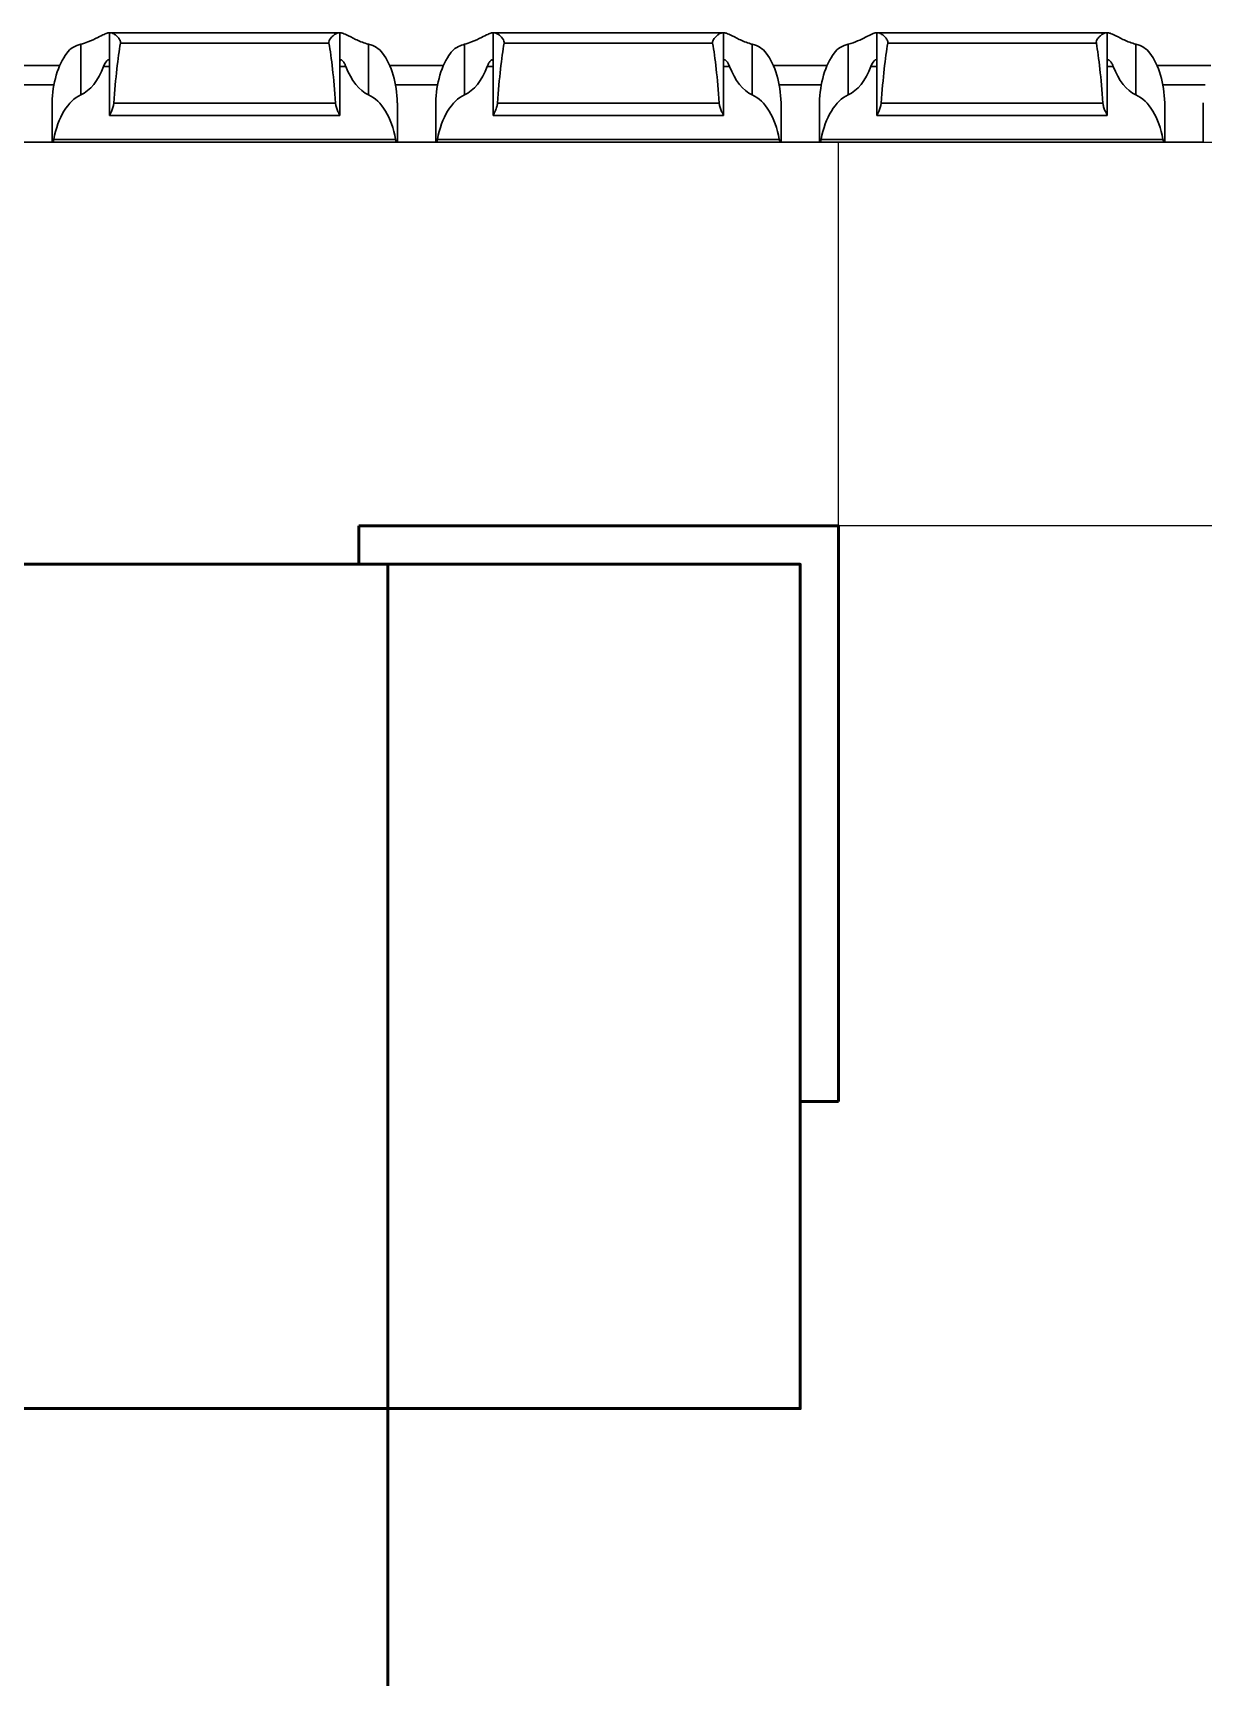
# Model space of a CAD drawing. Header units: millimetres. Extents: x -2573 to 2942, y -1220 to 2800.
# Drawn here: x 1785.5 to 1846.5, y 1510 to 1595.7 of the extents above; entities that cross this region are included whole.
import ezdxf

# ---------------------------------------------------------------- set-up
doc = ezdxf.new("R2010")
doc.units = ezdxf.units.MM
doc.layers.add('noprint', color=2, linetype='Continuous', true_color=0xffff00, plot=False)

msp = doc.modelspace()

# ---------------------------------------------------------------- linework, layer by layer
at = {"linetype": 'Continuous', "lineweight": 30}
for p, q in [((1788.036, 1595.108), (1788.036, 1592.469)), ((1789.536, 1595.7), (1789.479, 1595.7)), ((1789.536, 1595.7), (1789.536, 1591.404)), ((1789.621, 1595.7), (1789.536, 1595.7)), ((1801.452, 1595.7), (1789.621, 1595.7)), ((1800.972, 1595.156), (1790.1, 1595.156)), ((1801.536, 1595.7), (1801.452, 1595.7)), ((1801.536, 1595.7), (1801.536, 1591.404)), ((1801.594, 1595.7), (1801.536, 1595.7)), ((1803.036, 1595.108), (1803.036, 1592.469)), ((1808.036, 1595.108), (1808.036, 1592.469)), ((1809.536, 1595.7), (1809.479, 1595.7)), ((1809.536, 1595.7), (1809.536, 1591.404)), ((1809.621, 1595.7), (1809.536, 1595.7)), ((1821.452, 1595.7), (1809.621, 1595.7)), ((1820.972, 1595.156), (1810.1, 1595.156)), ((1821.536, 1595.7), (1821.452, 1595.7)), ((1821.536, 1595.7), (1821.536, 1591.404)), ((1821.594, 1595.7), (1821.536, 1595.7)), ((1823.036, 1595.108), (1823.036, 1592.469)), ((1828.036, 1595.108), (1828.036, 1592.469)), ((1829.536, 1595.7), (1829.479, 1595.7)), ((1829.536, 1595.7), (1829.536, 1591.404)), ((1829.621, 1595.7), (1829.536, 1595.7)), ((1841.452, 1595.7), (1829.621, 1595.7)), ((1840.972, 1595.156), (1830.1, 1595.156)), ((1841.536, 1595.7), (1841.452, 1595.7)), ((1841.536, 1595.7), (1841.536, 1591.404)), ((1841.594, 1595.7), (1841.536, 1595.7)), ((1843.036, 1595.108), (1843.036, 1592.469)), ((1784.134, 1594), (1786.939, 1594)), ((1789.536, 1593.95), (1789.219, 1593.95)), ((1801.854, 1593.95), (1801.536, 1593.95)), ((1804.134, 1594), (1806.939, 1594)), ((1809.536, 1593.95), (1809.219, 1593.95)), ((1821.854, 1593.95), (1821.536, 1593.95)), ((1824.134, 1594), (1826.939, 1594)), ((1829.536, 1593.95), (1829.219, 1593.95)), ((1841.854, 1593.95), (1841.536, 1593.95)), ((1844.134, 1594), (1846.939, 1594)), ((1786.637, 1593), (1784.436, 1593)), ((1806.637, 1593), (1804.436, 1593)), ((1826.637, 1593), (1824.436, 1593)), ((1846.637, 1593), (1844.436, 1593)), ((1786.536, 1591.966), (1786.536, 1590)), ((1801.315, 1592.039), (1789.757, 1592.039)), ((1804.536, 1590), (1804.536, 1591.962)), ((1806.536, 1591.966), (1806.536, 1590)), ((1821.315, 1592.039), (1809.758, 1592.039)), ((1824.536, 1590), (1824.536, 1591.962)), ((1826.536, 1591.966), (1826.536, 1590)), ((1841.315, 1592.039), (1829.757, 1592.039)), ((1844.536, 1590), (1844.536, 1591.962)), ((1846.536, 1591.966), (1846.536, 1590)), ((1789.536, 1591.4), (1789.536, 1591.404)), ((1789.536, 1591.4), (1801.536, 1591.4)), ((1801.536, 1591.404), (1801.536, 1591.4)), ((1809.536, 1591.4), (1809.536, 1591.404)), ((1809.536, 1591.4), (1821.536, 1591.4)), ((1821.536, 1591.404), (1821.536, 1591.4)), ((1829.536, 1591.4), (1829.536, 1591.404)), ((1829.536, 1591.4), (1841.536, 1591.4)), ((1841.536, 1591.404), (1841.536, 1591.4)), ((1786.536, 1590), (1784.536, 1590)), ((1786.536, 1590), (1786.565, 1590)), ((1804.508, 1590), (1786.565, 1590)), ((1804.445, 1590.15), (1786.628, 1590.15)), ((1804.536, 1590), (1804.508, 1590)), ((1806.536, 1590), (1804.536, 1590)), ((1806.536, 1590), (1806.565, 1590)), ((1824.508, 1590), (1806.565, 1590)), ((1824.445, 1590.15), (1806.628, 1590.15)), ((1824.536, 1590), (1824.508, 1590)), ((1826.536, 1590), (1824.536, 1590)), ((1826.536, 1590), (1826.565, 1590)), ((1844.508, 1590), (1826.565, 1590)), ((1844.445, 1590.15), (1826.628, 1590.15)), ((1844.536, 1590), (1844.508, 1590)), ((1846.536, 1590), (1844.536, 1590)), ((1846.536, 1590), (1846.565, 1590))]:
    msp.add_line(p, q, dxfattribs=at)
at = {"lineweight": 50}
for p, q in [((1802.536, 1568), (1802.536, 1570)), ((1827.536, 1540), (1825.536, 1540))]:
    msp.add_line(p, q, dxfattribs=at)
for points in [[(1802.536, 1570), (1827.536, 1570), (1827.536, 1540)], [(1802.536, 1568), (1825.536, 1568), (1825.536, 1540)]]:
    msp.add_lwpolyline(points, dxfattribs=at)
for points in [[(1342.536, 1524), (1342.536, 1568), (1825.536, 1568), (1825.536, 1524)], [(1804.036, 1348), (1364.036, 1348), (1364.036, 1568), (1804.036, 1568)]]:
    msp.add_lwpolyline(points, close=True, dxfattribs=at)
at = {"linetype": 'Continuous', "lineweight": 30}
for centre, major_axis, ratio, start_param, end_param in [((1790.536, 1584.869), (0, 11.43), 0.087489, 0.451027, 0.892766), ((1800.536, 1584.869), (0, 11.43), 0.087489, 5.390419, 5.832158), ((1810.536, 1584.869), (0, 11.43), 0.087489, 0.451027, 0.892766), ((1820.536, 1584.869), (0, 11.43), 0.087489, 5.390419, 5.832158), ((1830.536, 1584.869), (0, 11.43), 0.087489, 0.451027, 0.892766), ((1840.536, 1584.869), (0, 11.43), 0.087489, 5.390419, 5.832158), ((1788.536, 1591.915), (0, 3.464), 0.57735, 0.660927, 1.531918), ((1802.536, 1591.915), (0, 3.464), 0.57735, 4.751267, 5.622258), ((1808.536, 1591.915), (0, 3.464), 0.57735, 0.660927, 1.531918), ((1822.536, 1591.915), (0, 3.464), 0.57735, 4.751267, 5.622258), ((1828.536, 1591.915), (0, 3.464), 0.57735, 0.660927, 1.531918), ((1842.536, 1591.915), (0, 3.464), 0.57735, 4.751267, 5.622258), ((1787.536, 1595.824), (0, 3.464), 0.57735, 3.394273, 4.140941), ((1803.536, 1595.824), (0, 3.464), 0.57735, 2.142244, 2.888912), ((1807.536, 1595.824), (0, 3.464), 0.57735, 3.394273, 4.140941), ((1823.536, 1595.824), (0, 3.464), 0.57735, 2.142244, 2.888912), ((1827.536, 1595.824), (0, 3.464), 0.57735, 3.394273, 4.140941), ((1843.536, 1595.824), (0, 3.464), 0.57735, 2.142244, 2.888912), ((1788.536, 1589.115), (0, 3.464), 0.57735, 0.25268, 1.267492), ((1802.536, 1589.115), (0, 3.464), 0.57735, 5.015694, 6.030505), ((1808.536, 1589.115), (0, 3.464), 0.57735, 0.25268, 1.267492), ((1822.536, 1589.115), (0, 3.464), 0.57735, 5.015694, 6.030505), ((1828.536, 1589.115), (0, 3.464), 0.57735, 0.25268, 1.267492), ((1842.536, 1589.115), (0, 3.464), 0.57735, 5.015694, 6.030505)]:
    msp.add_ellipse(centre, major_axis=major_axis, ratio=ratio, start_param=start_param, end_param=end_param, dxfattribs=at)
for points, knots in [([(1788.036, 1595.108), (1787.888, 1595.071), (1787.747, 1595.015), (1787.501, 1594.863), (1787.394, 1594.765), (1787.309, 1594.65)], [0, 0, 0, 0, 0.5, 0.5, 1, 1, 1, 1]), ([(1789.479, 1595.7), (1789.469, 1595.699), (1789.417, 1595.696), (1789.255, 1595.632), (1788.91, 1595.458), (1788.493, 1595.247), (1788.163, 1595.147), (1788.036, 1595.108)], [0, 0, 0, 0, 0.052335, 0.272787, 0.517652, 0.814951, 1, 1, 1, 1]), ([(1790.1, 1595.156), (1790.102, 1595.173), (1790.107, 1595.216), (1790.091, 1595.296), (1790.026, 1595.412), (1789.905, 1595.539), (1789.767, 1595.646), (1789.671, 1595.695), (1789.632, 1595.699), (1789.621, 1595.7)], [0, 0, 0, 0, 0.05256, 0.130506, 0.247862, 0.469482, 0.7124, 0.920773, 1, 1, 1, 1]), ([(1801.452, 1595.7), (1801.419, 1595.7), (1801.377, 1595.683), (1801.285, 1595.629), (1801.233, 1595.591), (1801.131, 1595.5), (1801.078, 1595.447), (1801.012, 1595.351), (1800.993, 1595.316), (1800.968, 1595.239), (1800.965, 1595.196), (1800.972, 1595.156)], [0, 0, 0, 0, 0.25, 0.25, 0.5, 0.5, 0.75, 0.75, 0.875, 0.875, 1, 1, 1, 1]), ([(1803.036, 1595.108), (1803.006, 1595.116), (1802.759, 1595.182), (1802.334, 1595.367), (1801.897, 1595.595), (1801.674, 1595.692), (1801.609, 1595.699), (1801.594, 1595.7)], [0, 0, 0, 0, 0.043589, 0.353891, 0.672583, 0.920215, 1, 1, 1, 1]), ([(1803.764, 1594.65), (1803.679, 1594.765), (1803.572, 1594.862), (1803.326, 1595.015), (1803.185, 1595.071), (1803.036, 1595.108)], [0, 0, 0, 0, 0.5, 0.5, 1, 1, 1, 1]), ([(1808.036, 1595.108), (1807.932, 1595.076), (1807.68, 1594.998), (1807.445, 1594.822), (1807.332, 1594.679), (1807.309, 1594.65)], [0, 0, 0, 0, 0.360871, 0.870449, 1, 1, 1, 1]), ([(1809.479, 1595.7), (1809.469, 1595.699), (1809.417, 1595.696), (1809.255, 1595.632), (1808.91, 1595.458), (1808.493, 1595.247), (1808.163, 1595.147), (1808.036, 1595.108)], [0, 0, 0, 0, 0.052336, 0.272793, 0.517651, 0.81495, 1, 1, 1, 1]), ([(1810.1, 1595.156), (1810.108, 1595.196), (1810.104, 1595.238), (1810.08, 1595.316), (1810.06, 1595.351), (1809.994, 1595.447), (1809.942, 1595.5), (1809.839, 1595.591), (1809.788, 1595.629), (1809.695, 1595.683), (1809.653, 1595.7), (1809.621, 1595.7)], [0, 0, 0, 0, 0.125, 0.125, 0.25, 0.25, 0.5, 0.5, 0.75, 0.75, 1, 1, 1, 1]), ([(1821.452, 1595.7), (1821.428, 1595.696), (1821.37, 1595.685), (1821.243, 1595.601), (1821.113, 1595.486), (1821.021, 1595.37), (1820.976, 1595.278), (1820.965, 1595.206), (1820.971, 1595.168), (1820.972, 1595.156)], [0, 0, 0, 0, 0.16384, 0.401474, 0.643549, 0.778476, 0.884705, 0.962581, 1, 1, 1, 1]), ([(1823.036, 1595.108), (1823.006, 1595.116), (1822.759, 1595.181), (1822.334, 1595.367), (1821.897, 1595.595), (1821.674, 1595.692), (1821.609, 1595.699), (1821.594, 1595.7)], [0, 0, 0, 0, 0.043601, 0.35389, 0.672589, 0.920219, 1, 1, 1, 1]), ([(1823.764, 1594.65), (1823.679, 1594.765), (1823.572, 1594.862), (1823.326, 1595.015), (1823.185, 1595.071), (1823.036, 1595.108)], [0, 0, 0, 0, 0.5, 0.5, 1, 1, 1, 1]), ([(1828.036, 1595.108), (1827.888, 1595.071), (1827.747, 1595.015), (1827.501, 1594.863), (1827.394, 1594.765), (1827.309, 1594.65)], [0, 0, 0, 0, 0.5, 0.5, 1, 1, 1, 1]), ([(1829.479, 1595.7), (1829.457, 1595.7), (1829.428, 1595.694), (1829.359, 1595.672), (1829.319, 1595.656), (1829.182, 1595.595), (1829.072, 1595.539), (1828.821, 1595.414), (1828.682, 1595.345), (1828.378, 1595.214), (1828.212, 1595.152), (1828.036, 1595.108)], [0, 0, 0, 0, 0.125, 0.125, 0.25, 0.25, 0.5, 0.5, 0.75, 0.75, 1, 1, 1, 1]), ([(1830.1, 1595.156), (1830.102, 1595.173), (1830.107, 1595.216), (1830.091, 1595.296), (1830.026, 1595.412), (1829.905, 1595.539), (1829.767, 1595.646), (1829.671, 1595.695), (1829.632, 1595.699), (1829.621, 1595.7)], [0, 0, 0, 0, 0.052559, 0.130506, 0.247864, 0.46947, 0.712411, 0.920771, 1, 1, 1, 1]), ([(1841.452, 1595.7), (1841.419, 1595.7), (1841.377, 1595.683), (1841.285, 1595.629), (1841.233, 1595.591), (1841.131, 1595.5), (1841.078, 1595.447), (1841.012, 1595.351), (1840.993, 1595.316), (1840.968, 1595.239), (1840.965, 1595.196), (1840.972, 1595.156)], [0, 0, 0, 0, 0.25, 0.25, 0.5, 0.5, 0.75, 0.75, 0.875, 0.875, 1, 1, 1, 1]), ([(1843.036, 1595.108), (1843.006, 1595.116), (1842.759, 1595.182), (1842.334, 1595.367), (1841.897, 1595.595), (1841.674, 1595.692), (1841.609, 1595.699), (1841.594, 1595.7)], [0, 0, 0, 0, 0.043589, 0.353892, 0.672585, 0.920218, 1, 1, 1, 1]), ([(1843.764, 1594.65), (1843.679, 1594.765), (1843.572, 1594.862), (1843.326, 1595.015), (1843.185, 1595.071), (1843.036, 1595.108)], [0, 0, 0, 0, 0.5, 0.5, 1, 1, 1, 1]), ([(1789.219, 1593.95), (1789.285, 1594.129), (1789.382, 1594.254), (1789.477, 1594.307), (1789.502, 1594.302), (1789.531, 1594.243), (1789.536, 1594.188), (1789.536, 1594.114)], [0, 0, 0, 0, 0.5, 0.5, 0.75, 0.75, 1, 1, 1, 1]), ([(1801.536, 1594.114), (1801.537, 1594.151), (1801.539, 1594.235), (1801.564, 1594.302), (1801.619, 1594.304), (1801.698, 1594.234), (1801.785, 1594.112), (1801.834, 1593.998), (1801.854, 1593.95)], [0, 0, 0, 0, 0.135856, 0.312224, 0.485089, 0.66426, 0.859763, 1, 1, 1, 1]), ([(1809.219, 1593.95), (1809.227, 1593.971), (1809.26, 1594.056), (1809.335, 1594.184), (1809.429, 1594.29), (1809.499, 1594.311), (1809.533, 1594.25), (1809.535, 1594.157), (1809.536, 1594.114)], [0, 0, 0, 0, 0.061102, 0.24258, 0.448573, 0.652498, 0.836792, 1, 1, 1, 1]), ([(1821.536, 1594.114), (1821.536, 1594.188), (1821.541, 1594.242), (1821.571, 1594.302), (1821.595, 1594.308), (1821.692, 1594.253), (1821.788, 1594.128), (1821.854, 1593.95)], [0, 0, 0, 0, 0.25, 0.25, 0.5, 0.5, 1, 1, 1, 1]), ([(1829.219, 1593.95), (1829.285, 1594.129), (1829.382, 1594.254), (1829.477, 1594.307), (1829.502, 1594.302), (1829.531, 1594.243), (1829.536, 1594.188), (1829.536, 1594.114)], [0, 0, 0, 0, 0.5, 0.5, 0.75, 0.75, 1, 1, 1, 1]), ([(1841.536, 1594.114), (1841.537, 1594.151), (1841.539, 1594.235), (1841.564, 1594.302), (1841.619, 1594.304), (1841.698, 1594.234), (1841.785, 1594.112), (1841.834, 1593.998), (1841.854, 1593.95)], [0, 0, 0, 0, 0.135856, 0.312227, 0.485087, 0.664259, 0.859762, 1, 1, 1, 1]), ([(1786.538, 1592.05), (1786.537, 1592.037), (1786.537, 1592.005), (1786.537, 1591.981), (1786.537, 1591.966)], [0, 0, 0, 0, 0.381561, 1, 1, 1, 1]), ([(1789.536, 1591.404), (1789.536, 1591.412), (1789.547, 1591.435), (1789.582, 1591.506), (1789.607, 1591.554), (1789.686, 1591.723), (1789.746, 1591.872), (1789.757, 1592.039)], [0, 0, 0, 0, 0.25, 0.25, 0.5, 0.5, 1, 1, 1, 1]), ([(1801.315, 1592.039), (1801.327, 1591.873), (1801.387, 1591.722), (1801.465, 1591.554), (1801.49, 1591.506), (1801.526, 1591.435), (1801.536, 1591.412), (1801.536, 1591.404)], [0, 0, 0, 0, 0.5, 0.5, 0.75, 0.75, 1, 1, 1, 1]), ([(1804.536, 1591.962), (1804.536, 1591.963), (1804.537, 1591.98), (1804.536, 1592.014), (1804.535, 1592.046), (1804.535, 1592.05)], [0, 0, 0, 0, 0.038177, 0.8889219, 1, 1, 1, 1]), ([(1806.538, 1592.05), (1806.538, 1592.037), (1806.537, 1592.005), (1806.537, 1591.981), (1806.537, 1591.966)], [0, 0, 0, 0, 0.38156, 1, 1, 1, 1]), ([(1809.536, 1591.404), (1809.538, 1591.411), (1809.543, 1591.428), (1809.585, 1591.509), (1809.655, 1591.652), (1809.73, 1591.834), (1809.749, 1591.978), (1809.758, 1592.039)], [0, 0, 0, 0, 0.135391, 0.340148, 0.559259, 0.813312, 1, 1, 1, 1]), ([(1821.315, 1592.039), (1821.327, 1591.873), (1821.387, 1591.722), (1821.465, 1591.554), (1821.49, 1591.506), (1821.526, 1591.435), (1821.536, 1591.412), (1821.536, 1591.404)], [0, 0, 0, 0, 0.5, 0.5, 0.75, 0.75, 1, 1, 1, 1]), ([(1824.536, 1591.962), (1824.536, 1591.963), (1824.537, 1591.98), (1824.536, 1592.014), (1824.535, 1592.046), (1824.535, 1592.05)], [0, 0, 0, 0, 0.038181, 0.888918, 1, 1, 1, 1]), ([(1826.538, 1592.05), (1826.538, 1592.037), (1826.537, 1592.005), (1826.537, 1591.981), (1826.537, 1591.966)], [0, 0, 0, 0, 0.38156, 1, 1, 1, 1]), ([(1829.536, 1591.404), (1829.536, 1591.412), (1829.547, 1591.435), (1829.582, 1591.506), (1829.607, 1591.554), (1829.686, 1591.723), (1829.746, 1591.872), (1829.757, 1592.039)], [0, 0, 0, 0, 0.25, 0.25, 0.5, 0.5, 1, 1, 1, 1]), ([(1841.315, 1592.039), (1841.315, 1592.035), (1841.32, 1591.97), (1841.349, 1591.826), (1841.423, 1591.638), (1841.498, 1591.492), (1841.533, 1591.422), (1841.536, 1591.408), (1841.536, 1591.404)], [0, 0, 0, 0, 0.012017, 0.198652, 0.447303, 0.698711, 0.909613, 1, 1, 1, 1]), ([(1844.536, 1591.962), (1844.536, 1591.963), (1844.537, 1591.98), (1844.536, 1592.014), (1844.535, 1592.046), (1844.535, 1592.05)], [0, 0, 0, 0, 0.038181, 0.888918, 1, 1, 1, 1]), ([(1846.538, 1592.05), (1846.538, 1592.037), (1846.537, 1592.005), (1846.537, 1591.981), (1846.537, 1591.966)], [0, 0, 0, 0, 0.38156, 1, 1, 1, 1]), ([(1786.565, 1590), (1786.571, 1590.003), (1786.584, 1590.01), (1786.608, 1590.064), (1786.622, 1590.117), (1786.627, 1590.149), (1786.628, 1590.15)], [0, 0, 0, 0, 0.327128, 0.654054, 0.984568, 1, 1, 1, 1]), ([(1804.445, 1590.15), (1804.453, 1590.105), (1804.465, 1590.066), (1804.487, 1590.014), (1804.499, 1590), (1804.508, 1590)], [0, 0, 0, 0, 0.5, 0.5, 1, 1, 1, 1]), ([(1806.565, 1590), (1806.571, 1590.003), (1806.584, 1590.01), (1806.608, 1590.064), (1806.622, 1590.117), (1806.627, 1590.149), (1806.628, 1590.15)], [0, 0, 0, 0, 0.327128, 0.654054, 0.984568, 1, 1, 1, 1]), ([(1824.445, 1590.15), (1824.447, 1590.14), (1824.455, 1590.101), (1824.471, 1590.047), (1824.492, 1590.006), (1824.503, 1590.002), (1824.508, 1590)], [0, 0, 0, 0, 0.11765, 0.430948, 0.757415, 1, 1, 1, 1]), ([(1826.565, 1590), (1826.574, 1590), (1826.585, 1590.014), (1826.608, 1590.066), (1826.619, 1590.104), (1826.628, 1590.15)], [0, 0, 0, 0, 0.5, 0.5, 1, 1, 1, 1]), ([(1844.445, 1590.15), (1844.447, 1590.14), (1844.455, 1590.101), (1844.471, 1590.047), (1844.492, 1590.006), (1844.503, 1590.002), (1844.508, 1590)], [0, 0, 0, 0, 0.117635, 0.430951, 0.757398, 1, 1, 1, 1])]:
    msp.add_open_spline(points, degree=3, knots=knots, dxfattribs=at)
at = {"layer": 'noprint', "color": 1}
msp.add_lwpolyline([(1827.536, 1590), (1847.536, 1590), (1847.536, 1570), (1827.536, 1570)], close=True, dxfattribs=at)

doc.saveas('drawing.dxf')
